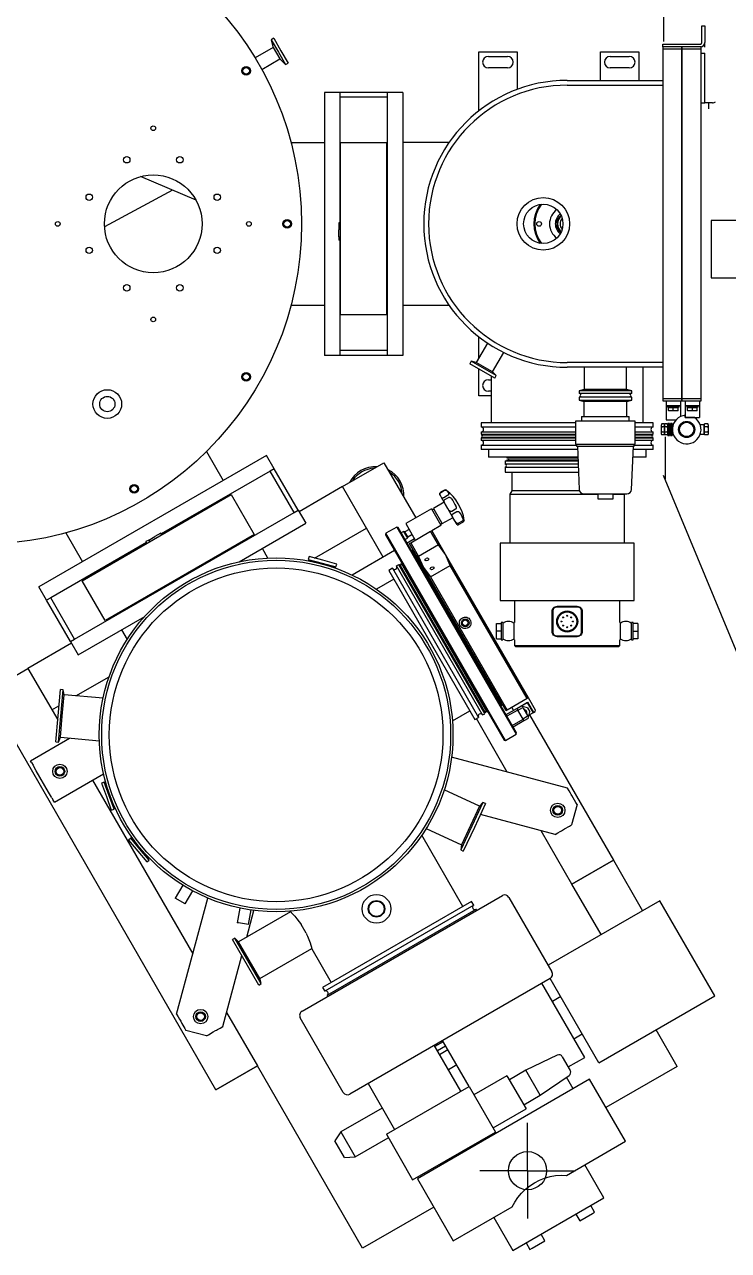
# Model space of a CAD drawing. Header units: millimetres. Extents: x -15291 to 293567, y -98510 to 49398.
# Drawn here: x 25960 to 26697, y 20053 to 21335 of the extents above; entities that cross this region are included whole.
import ezdxf

# ---------------------------------------------------------------- set-up
doc = ezdxf.new("R2010")
doc.units = ezdxf.units.MM
doc.header["$LTSCALE"] = 50
doc.header["$MEASUREMENT"] = 0
for name, pattern in [('AUSGEZOGEN', [0]), ('GEN7A', [6.875, 4.75, -0.875, 0.375, -0.875]), ('STRICHPUNKT', [25.4, 12.7, -6.35, 0, -6.35])]:
    doc.linetypes.add(name, pattern=pattern)
doc.layers.get('0').update_dxf_attribs({"linetype": 'AUSGEZOGEN'})
for name, color, linetype in [('7A', 4, 'GEN7A'), ('EL01', 7, 'AUSGEZOGEN'), ('RW01', 4, 'AUSGEZOGEN')]:
    doc.layers.add(name, color=color, linetype=linetype)
doc.layers.add('AM_VIS', color=7, linetype='CONTINUOUS', lineweight=30)

msp = doc.modelspace()

# ---------------------------------------------------------------- linework, layer by layer
msp.add_circle((26486.3, 20136.4), 20)
at = {"layer": '7A', "color": 0}
for q in [(26486.3, 20186.4), (26436.3, 20136.4), (26486.3, 20086.4), (26536.3, 20136.4)]:
    msp.add_line((26486.3, 20136.4), q, dxfattribs=at)
at = {"layer": 'AM_VIS'}
for p, q in [((26668.8, 21315.9), (26668.8, 21333.4)), ((26668.8, 21333.4), (26671.8, 21333.4)), ((26671.8, 21333.4), (26671.8, 21315.9)), ((26220.8, 21320.4), (26218.2, 21318.9)), ((26218.2, 21318.9), (26220.3, 21310.9)), ((26218.2, 21318.9), (26225.7, 21305.9)), ((26220.8, 21320.4), (26228.3, 21307.4)), ((26220.3, 21310.9), (26201.3, 21300)), ((26220.3, 21310.9), (26223.8, 21304.9)), ((26223.8, 21304.9), (26227.3, 21298.8)), ((26225.7, 21305.9), (26233.2, 21292.9)), ((26228.3, 21307.4), (26235.8, 21294.4)), ((26435.3, 21306.4), (26475.3, 21306.4)), ((26435.3, 21244.5), (26435.3, 21306.4)), ((26475.3, 21306.4), (26475.3, 21266.9)), ((26562.8, 21276.4), (26562.8, 21306.4)), ((26562.8, 21306.4), (26602.8, 21306.4)), ((26602.8, 21306.4), (26602.8, 21276.4)), ((26627.8, 21314.4), (26667.3, 21314.4)), ((26627.8, 21311.4), (26627.8, 21314.4)), ((26647.8, 21311.4), (26627.8, 21311.4)), ((26627.8, 21311.4), (26627.8, 21309.4)), ((26627.8, 21309.4), (26627.8, 20943.4)), ((26627.8, 21309.4), (26647.8, 21309.4)), ((26647.8, 21309.4), (26647.8, 21311.4)), ((26667.8, 21311.4), (26647.8, 21311.4)), ((26647.8, 21311.4), (26647.8, 21309.4)), ((26647.8, 20943.4), (26647.8, 21309.4)), ((26647.8, 21309.4), (26647.8, 20943.4)), ((26647.8, 21309.4), (26667.8, 21309.4)), ((26667.8, 21309.4), (26667.8, 21311.4)), ((26667.8, 20943.4), (26667.8, 21309.4)), ((26667.8, 21304.8), (26671.8, 21304.8)), ((26671.8, 21311.2), (26671.8, 21315.9)), ((26671.8, 21252.8), (26671.8, 21304.8)), ((26208.3, 21287.8), (26227.3, 21298.8)), ((26227.3, 21298.8), (26233.2, 21292.9)), ((26233.2, 21292.9), (26235.8, 21294.4)), ((26445.3, 21301.4), (26465.3, 21301.4)), ((26572.8, 21301.4), (26592.8, 21301.4)), ((26465.3, 21289.4), (26445.3, 21289.4)), ((26592.8, 21289.4), (26572.8, 21289.4)), ((26527.8, 21276.4), (26627.8, 21276.4)), ((26527.8, 21271.4), (26627.8, 21271.4)), ((26527.8, 21271.4), (26627.8, 21271.4)), ((26273.8, 21263.9), (26273.8, 20988.9)), ((26289.8, 21263.9), (26273.8, 21263.9)), ((26339.8, 21263.9), (26289.8, 21263.9)), ((26289.8, 21263.9), (26289.8, 21258.9)), ((26289.8, 21258.9), (26289.8, 21127.5)), ((26339.8, 21258.9), (26289.8, 21258.9)), ((26355.8, 21263.9), (26339.8, 21263.9)), ((26339.8, 21258.9), (26339.8, 21263.9)), ((26339.8, 20993.9), (26339.8, 21258.9)), ((26355.8, 21263.9), (26355.8, 20988.9)), ((26667.8, 21252.8), (26671.8, 21252.8)), ((26679.7, 21252.8), (26671.8, 21252.8)), ((26675.6, 21252.8), (26675.6, 21246.8)), ((26238.8, 21211.4), (26273.8, 21211.4)), ((26290.8, 21031.4), (26290.8, 21211.4)), ((26290.8, 21211.4), (26338.8, 21211.4)), ((26338.8, 21211.4), (26338.8, 21031.4)), ((26404.2, 21211.4), (26355.8, 21211.4)), ((26139.5, 21151.1), (26081.4, 21175.8)), ((26114.8, 21161.6), (26043.8, 21123.2)), ((26290.8, 21127.5), (26288.8, 21127.5)), ((26288.8, 21127.5), (26288.8, 21120.2)), ((26516.8, 21132.4), (26516.8, 21126.6)), ((26516.8, 21126.2), (26516.8, 21120.5)), ((26288.8, 21112.9), (26288.8, 21120.2)), ((26288.8, 21112.9), (26290.8, 21112.9)), ((26288.8, 21112.9), (26288.8, 21109.5)), ((26290.8, 21109.5), (26288.8, 21109.5)), ((26289.8, 21109.5), (26289.8, 20993.9)), ((26238.8, 21041.4), (26273.8, 21041.4)), ((26355.8, 21041.4), (26404.2, 21041.4)), ((26338.8, 21031.4), (26290.8, 21031.4)), ((26444.3, 21001.8), (26432.5, 20981.5)), ((26435.3, 20986.2), (26435.3, 21008.4)), ((26289.8, 20988.9), (26273.8, 20988.9)), ((26339.8, 20993.9), (26289.8, 20993.9)), ((26289.8, 20993.9), (26289.8, 20988.9)), ((26339.8, 20988.9), (26289.8, 20988.9)), ((26339.8, 20988.9), (26339.8, 20993.9)), ((26355.8, 20988.9), (26339.8, 20988.9)), ((26449.8, 20971.5), (26461.6, 20991.8)), ((26427.5, 20982.8), (26426, 20980.2)), ((26452, 20965.2), (26426, 20980.2)), ((26453.5, 20967.8), (26427.5, 20982.8)), ((26432.5, 20981.5), (26427.5, 20982.8)), ((26449.8, 20971.5), (26432.5, 20981.5)), ((26435.3, 20946.4), (26435.3, 20974.9)), ((26453.5, 20967.8), (26449.8, 20971.5)), ((26627.8, 20981.4), (26527.8, 20981.4)), ((26627.8, 20981.4), (26527.8, 20981.4)), ((26627.8, 20976.4), (26527.8, 20976.4)), ((26545.5, 20976.4), (26545.5, 20953.3)), ((26590, 20953.3), (26590, 20976.4)), ((26607.3, 20918.4), (26607.3, 20976.4)), ((26445.3, 20963.4), (26448.3, 20963.4)), ((26448.3, 20967.4), (26448.3, 20918.4)), ((26452, 20965.2), (26453.5, 20967.8)), ((26448.3, 20946.4), (26435.3, 20946.4)), ((26448.3, 20951.4), (26445.3, 20951.4)), ((26545.5, 20953.3), (26540.3, 20951.9)), ((26540.3, 20951.9), (26540.3, 20948.9)), ((26595.3, 20951.9), (26540.3, 20951.9)), ((26595.3, 20948.9), (26540.3, 20948.9)), ((26590, 20953.3), (26545.5, 20953.3)), ((26595.3, 20951.9), (26590, 20953.3)), ((26595.3, 20948.9), (26595.3, 20951.9)), ((26540.3, 20945), (26540.3, 20942)), ((26595.3, 20945), (26540.3, 20945)), ((26540.3, 20942), (26545.3, 20940.7)), ((26540.3, 20942), (26595.3, 20942)), ((26545.3, 20940.7), (26545.3, 20925)), ((26590.3, 20940.7), (26545.3, 20940.7)), ((26590.3, 20940.7), (26595.3, 20942)), ((26590.3, 20925), (26590.3, 20940.7)), ((26595.3, 20942), (26595.3, 20945)), ((26647.8, 20943.4), (26627.8, 20943.4)), ((26627.8, 20943.4), (26627.8, 20941.4)), ((26627.8, 20941.4), (26647.8, 20941.4)), ((26631.3, 20941.4), (26631.3, 20936.4)), ((26631.3, 20936.4), (26646.3, 20936.4)), ((26631.3, 20936.4), (26631.3, 20921.4)), ((26632.8, 20936.4), (26632.8, 20934.8)), ((26638.8, 20934.8), (26632.8, 20934.8)), ((26633.8, 20934.8), (26633.8, 20934.4)), ((26633.8, 20934.4), (26636.3, 20934.4)), ((26633.8, 20931.3), (26633.8, 20934.4)), ((26636.3, 20934.4), (26638.8, 20934.4)), ((26644.8, 20934.8), (26638.8, 20934.8)), ((26638.8, 20934.4), (26641.3, 20934.4)), ((26638.8, 20931.3), (26638.8, 20934.4)), ((26641.3, 20934.4), (26643.8, 20934.4)), ((26643.8, 20934.4), (26643.8, 20934.8)), ((26643.8, 20931.3), (26643.8, 20934.4)), ((26644.8, 20934.8), (26644.8, 20936.4)), ((26646.3, 20941.4), (26646.3, 20936.4)), ((26646.3, 20936.4), (26646.3, 20925)), ((26647.8, 20941.4), (26647.8, 20943.4)), ((26647.8, 20943.4), (26647.8, 20941.4)), ((26667.8, 20943.4), (26647.8, 20943.4)), ((26647.8, 20941.4), (26667.8, 20941.4)), ((26651.3, 20941.4), (26651.3, 20936.4)), ((26651.3, 20936.4), (26651.3, 20923.9)), ((26651.3, 20936.4), (26666.3, 20936.4)), ((26652.8, 20936.4), (26652.8, 20934.8)), ((26664.8, 20934.8), (26652.8, 20934.8)), ((26653.8, 20934.8), (26653.8, 20934.4)), ((26653.8, 20934.4), (26656.3, 20934.4)), ((26653.8, 20931.3), (26653.8, 20934.4)), ((26656.3, 20934.4), (26658.8, 20934.4)), ((26658.8, 20934.4), (26661.3, 20934.4)), ((26658.8, 20931.3), (26658.8, 20934.4)), ((26661.3, 20934.4), (26663.8, 20934.4)), ((26663.8, 20934.4), (26663.8, 20934.8)), ((26663.8, 20931.3), (26663.8, 20934.4)), ((26664.8, 20934.8), (26664.8, 20936.4)), ((26666.3, 20941.4), (26666.3, 20936.4)), ((26666.3, 20936.4), (26666.3, 20923.9)), ((26667.8, 20941.4), (26667.8, 20943.4)), ((26536.5, 20920), (26536.5, 20896)), ((26599, 20920), (26536.5, 20920)), ((26542.8, 20925), (26542.8, 20920)), ((26542.8, 20925), (26592.8, 20925)), ((26592.8, 20920), (26592.8, 20925)), ((26599, 20896), (26599, 20920)), ((26631.3, 20921.4), (26641.6, 20921.4)), ((26636.3, 20930.8), (26633.8, 20930.8)), ((26641.3, 20930.8), (26636.3, 20930.8)), ((26643.8, 20930.8), (26641.3, 20930.8)), ((26651.3, 20923.9), (26651.3, 20926.4)), ((26651.3, 20923.9), (26666.3, 20923.9)), ((26661.1, 20923.9), (26651.3, 20923.9)), ((26656.3, 20930.8), (26653.8, 20930.8)), ((26661.3, 20930.8), (26656.3, 20930.8)), ((26663.8, 20930.8), (26661.3, 20930.8)), ((26536.5, 20918.4), (26437.8, 20918.4)), ((26437.8, 20918.4), (26437.8, 20913.9)), ((26536.5, 20913.9), (26437.8, 20913.9)), ((26437.8, 20908.9), (26536.5, 20908.9)), ((26437.8, 20908.9), (26437.8, 20906.4)), ((26617.8, 20918.4), (26599, 20918.4)), ((26617.8, 20913.9), (26599, 20913.9)), ((26599, 20908.9), (26617.8, 20908.9)), ((26617.8, 20913.9), (26617.8, 20918.4)), ((26617.8, 20906.4), (26617.8, 20908.9)), ((26626.3, 20913.9), (26626.2, 20913.8)), ((26626.2, 20913.8), (26626.2, 20909.1)), ((26626.2, 20909.1), (26626.3, 20909)), ((26626.7, 20917.2), (26626.3, 20916.4)), ((26626.3, 20915.8), (26626.3, 20916.4)), ((26626.3, 20911.4), (26626.3, 20915.8)), ((26626.3, 20907.1), (26626.3, 20911.4)), ((26629.1, 20917.2), (26626.7, 20917.2)), ((26629.1, 20914.3), (26626.7, 20914.3)), ((26629.1, 20908.6), (26626.7, 20908.6)), ((26629.5, 20916.4), (26629.1, 20917.2)), ((26629.9, 20917.2), (26629.5, 20916.4)), ((26629.5, 20915.8), (26629.5, 20916.4)), ((26629.5, 20916.4), (26629.5, 20915.8)), ((26629.5, 20911.4), (26629.5, 20915.8)), ((26629.5, 20915.8), (26629.5, 20911.4)), ((26629.5, 20907.1), (26629.5, 20911.4)), ((26629.5, 20911.4), (26629.5, 20907.1)), ((26632.3, 20917.2), (26629.9, 20917.2)), ((26632.3, 20914.3), (26629.9, 20914.3)), ((26632.3, 20908.6), (26629.9, 20908.6)), ((26632.7, 20916.4), (26632.3, 20917.2)), ((26633, 20917.7), (26632.7, 20914.5)), ((26632.7, 20916.4), (26632.7, 20915.8)), ((26632.7, 20915.8), (26632.7, 20911.4)), ((26632.7, 20911.4), (26632.7, 20907.1)), ((26632.7, 20908.3), (26633, 20905.2)), ((26633.6, 20917.7), (26633, 20917.7)), ((26633, 20905.2), (26633, 20917.7)), ((26634.1, 20917.7), (26633.6, 20917.7)), ((26633.6, 20917.7), (26633.6, 20905.2)), ((26633.6, 20905.2), (26633.6, 20917.7)), ((26634.4, 20914.5), (26634.1, 20917.7)), ((26634.1, 20917.7), (26634.1, 20905.2)), ((26634.1, 20905.2), (26634.4, 20908.3)), ((26634.7, 20917.7), (26634.4, 20914.5)), ((26634.4, 20914.5), (26634.4, 20908.3)), ((26634.4, 20908.3), (26634.4, 20914.5)), ((26634.4, 20908.3), (26634.7, 20905.2)), ((26635.3, 20917.7), (26634.7, 20917.7)), ((26634.7, 20905.2), (26634.7, 20917.7)), ((26635.8, 20917.7), (26635.3, 20917.7)), ((26635.3, 20905.2), (26635.3, 20917.7)), ((26635.3, 20917.7), (26635.3, 20905.2)), ((26636.1, 20914.5), (26635.8, 20917.7)), ((26635.8, 20917.7), (26635.8, 20905.2)), ((26635.8, 20905.2), (26636.1, 20908.3)), ((26636.4, 20917.7), (26636.1, 20914.5)), ((26636.1, 20908.3), (26636.1, 20914.5)), ((26636.1, 20914.5), (26636.1, 20908.3)), ((26636.1, 20908.3), (26636.4, 20905.2)), ((26637, 20917.7), (26636.4, 20917.7)), ((26636.4, 20905.2), (26636.4, 20917.7)), ((26637.5, 20917.7), (26637, 20917.7)), ((26637, 20917.7), (26637, 20905.2)), ((26637, 20905.2), (26637, 20917.7)), ((26637.8, 20914.5), (26637.5, 20917.7)), ((26637.5, 20917.7), (26637.5, 20905.2)), ((26637.5, 20905.2), (26637.8, 20908.3)), ((26637.8, 20914.5), (26637.8, 20912.5)), ((26638.1, 20914.4), (26637.8, 20914.4)), ((26637.8, 20910.3), (26637.8, 20908.3)), ((26637.8, 20908.4), (26638.1, 20908.4)), ((26671.2, 20916.4), (26666.9, 20916.4)), ((26671.6, 20916.4), (26671.2, 20916.4)), ((26671.2, 20911.4), (26671.2, 20916.4)), ((26671.2, 20906.4), (26671.2, 20911.4)), ((26671.6, 20915.8), (26671.6, 20917.2)), ((26674.8, 20917.2), (26671.6, 20917.2)), ((26671.6, 20914.3), (26671.6, 20915.8)), ((26671.6, 20911.4), (26671.6, 20914.3)), ((26674.8, 20914.3), (26671.6, 20914.3)), ((26671.6, 20908.6), (26671.6, 20911.4)), ((26671.6, 20907.1), (26671.6, 20908.6)), ((26674.8, 20908.6), (26671.6, 20908.6)), ((26675.2, 20916.4), (26674.8, 20917.2)), ((26675.2, 20916.4), (26675.2, 20915.8)), ((26675.2, 20915.8), (26675.2, 20911.4)), ((26675.2, 20911.4), (26675.2, 20907.1)), ((26437.8, 20906.4), (26536.5, 20906.4)), ((26437.8, 20902.5), (26536.5, 20902.5)), ((26437.8, 20902.5), (26437.8, 20900)), ((26527.8, 20900), (26437.8, 20900)), ((26437.8, 20895), (26527.8, 20895)), ((26437.8, 20895), (26437.8, 20890.5)), ((26438.3, 20906.4), (26438.3, 20905.5)), ((26536.5, 20905.5), (26438.3, 20905.5)), ((26438.3, 20903.5), (26536.5, 20903.5)), ((26438.3, 20903.5), (26438.3, 20902.5)), ((26536.5, 20900), (26527.8, 20900)), ((26527.8, 20895), (26537.5, 20895)), ((26536.5, 20896), (26567.8, 20896)), ((26537.5, 20896), (26537.5, 20894)), ((26567.8, 20896), (26599, 20896)), ((26598, 20894), (26598, 20896)), ((26598, 20895), (26617.8, 20895)), ((26599, 20906.4), (26617.8, 20906.4)), ((26617.3, 20905.5), (26599, 20905.5)), ((26599, 20903.5), (26617.3, 20903.5)), ((26599, 20902.5), (26617.8, 20902.5)), ((26617.8, 20900), (26599, 20900)), ((26617.3, 20905.5), (26617.3, 20906.4)), ((26617.3, 20902.5), (26617.3, 20903.5)), ((26617.8, 20900), (26617.8, 20902.5)), ((26617.8, 20890.5), (26617.8, 20895)), ((26626.3, 20906.4), (26626.3, 20907.1)), ((26626.3, 20906.4), (26626.7, 20905.7)), ((26629.1, 20905.7), (26626.7, 20905.7)), ((26629.1, 20905.7), (26629.5, 20906.4)), ((26629.5, 20906.4), (26629.5, 20907.1)), ((26629.5, 20907.1), (26629.5, 20906.4)), ((26629.5, 20906.4), (26629.9, 20905.7)), ((26632.3, 20905.7), (26629.9, 20905.7)), ((26632.3, 20905.7), (26632.7, 20906.4)), ((26632.7, 20907.1), (26632.7, 20906.4)), ((26633, 20905.2), (26633.6, 20905.2)), ((26633.6, 20905.2), (26634.1, 20905.2)), ((26634.7, 20905.2), (26635.3, 20905.2)), ((26635.3, 20905.2), (26635.8, 20905.2)), ((26636.4, 20905.2), (26637, 20905.2)), ((26637, 20905.2), (26637.5, 20905.2)), ((26666.9, 20906.4), (26671.2, 20906.4)), ((26671.2, 20906.4), (26671.6, 20906.4)), ((26671.6, 20905.7), (26671.6, 20907.1)), ((26674.8, 20905.7), (26671.6, 20905.7)), ((26674.8, 20905.7), (26675.2, 20906.4)), ((26675.2, 20907.1), (26675.2, 20906.4)), ((26213.3, 20884.3), (25975.2, 20746.8)), ((26150.4, 20888.3), (26153.8, 20891.7)), ((26150.4, 20888.3), (26167.9, 20858)), ((26153.8, 20891.7), (26153.8, 20891.7)), ((26221.3, 20870.4), (26213.3, 20884.3)), ((26538.7, 20890.5), (26437.8, 20890.5)), ((26445.3, 20890.5), (26445.3, 20882.5)), ((26539, 20882.5), (26445.3, 20882.5)), ((26464.5, 20882.5), (26464.5, 20881.6)), ((26464.5, 20881.6), (26539, 20881.6)), ((26537.5, 20894), (26567.8, 20894)), ((26538.5, 20894), (26540.3, 20848.8)), ((26567.8, 20894), (26598, 20894)), ((26595.2, 20848.8), (26597, 20894)), ((26610.3, 20882.5), (26596.6, 20882.5)), ((26617.8, 20890.5), (26596.9, 20890.5)), ((26610.3, 20882.5), (26610.3, 20890.5)), ((26221.3, 20870.4), (26217, 20867.9)), ((26246.3, 20827.1), (26221.3, 20870.4)), ((26292.8, 20851.6), (26336.1, 20876.6)), ((26292.8, 20851.6), (26336.1, 20876.6)), ((26336.1, 20876.6), (26369.4, 20819.1)), ((26462.8, 20878.6), (26539.1, 20878.6)), ((26462.8, 20878.6), (26462.8, 20875.1)), ((26539.3, 20875.1), (26462.8, 20875.1)), ((26462.8, 20872.1), (26539.4, 20872.1)), ((26462.8, 20872.1), (26462.8, 20866.6)), ((26464.5, 20879.6), (26539.1, 20879.6)), ((26464.5, 20879.6), (26464.5, 20878.6)), ((26217, 20867.9), (26103.2, 20802.2)), ((26242, 20824.6), (26217, 20867.9)), ((26462.8, 20866.6), (26539.6, 20866.6)), ((26469.8, 20866.6), (26469.8, 20847.1)), ((26020.5, 20753.3), (26176.4, 20843.3)), ((26176.4, 20843.3), (26200.4, 20801.7)), ((26292.8, 20851.6), (26247.3, 20825.4)), ((26335.3, 20778), (26292.8, 20851.6)), ((26399.3, 20847.9), (26395.4, 20845.7)), ((26395.5, 20845.6), (26399.4, 20847.9)), ((26469.8, 20847.1), (26467.8, 20843.6)), ((26467.8, 20843.6), (26559.8, 20843.6)), ((26467.8, 20843.6), (26467.8, 20792.6)), ((26540.7, 20847.1), (26469.8, 20847.1)), ((26545.3, 20844), (26567.8, 20844)), ((26559.8, 20844), (26559.8, 20839)), ((26567.8, 20844), (26590.2, 20844)), ((26575.8, 20839), (26575.8, 20844)), ((26575.8, 20843.6), (26587.8, 20843.6)), ((26587.8, 20843.6), (26587.5, 20844)), ((26587.8, 20792.6), (26587.8, 20843.6)), ((26399, 20835.5), (26388, 20828.6)), ((26395.1, 20842.2), (26394.7, 20842.9)), ((26396.3, 20840.3), (26395.1, 20842.2)), ((26400.5, 20833), (26396.3, 20840.3)), ((26402.6, 20842.3), (26398.7, 20840)), ((26399.8, 20838.2), (26403.7, 20840.4)), ((26403, 20828.6), (26400.5, 20833)), ((26559.8, 20839), (26567.8, 20839)), ((26567.8, 20839), (26575.8, 20839)), ((26012.5, 20692.1), (26242, 20824.6)), ((26242, 20824.6), (26246.3, 20827.1)), ((26246.3, 20827.1), (26254.3, 20813.3)), ((26385.7, 20828.5), (26358.9, 20813)), ((26385.7, 20828.5), (26395.7, 20811.2)), ((26385.7, 20828.5), (26388.5, 20827.8)), ((26388.5, 20827.8), (26388, 20828.6)), ((26396.5, 20813.9), (26388.5, 20827.8)), ((26397, 20813), (26408.4, 20819.2)), ((26408.3, 20819.5), (26403, 20828.6)), ((26410.9, 20827.9), (26407, 20825.7)), ((26408.3, 20823.3), (26412.2, 20825.6)), ((26410.3, 20816), (26408.3, 20819.5)), ((26184.6, 20773), (26254.3, 20813.3)), ((26263.4, 20777), (26317.8, 20808.3)), ((26349.5, 20809.3), (26338.2, 20802.8)), ((26349.5, 20809.3), (26474.5, 20592.8)), ((26350.8, 20808.9), (26349.5, 20809.3)), ((26474.8, 20594.2), (26350.8, 20808.9)), ((26356.7, 20804.8), (26354.1, 20803.3)), ((26356.7, 20804.8), (26360.7, 20797.9)), ((26358, 20804.4), (26356.7, 20804.8)), ((26362.4, 20806.9), (26358, 20804.4)), ((26358.9, 20813), (26368.9, 20795.7)), ((26364.1, 20792.9), (26384.9, 20804.9)), ((26393.1, 20790.7), (26384.9, 20804.9)), ((26386.2, 20805.7), (26395.7, 20811.2)), ((26400.6, 20780.7), (26386.2, 20805.7)), ((26395.7, 20811.2), (26396.5, 20813.9)), ((26397, 20813), (26396.5, 20813.9)), ((26412.6, 20811.9), (26410.3, 20816)), ((26418, 20815.5), (26414.1, 20813.3)), ((26414.7, 20812.3), (26418.6, 20814.5)), ((26087.6, 20793.2), (25987.5, 20735.4)), ((26003.2, 20803.3), (26020.6, 20773)), ((26200.4, 20801.7), (26044.5, 20711.7)), ((26090, 20795.8), (26087.1, 20794.1)), ((26088.1, 20792.4), (26087.1, 20794.1)), ((26090, 20795.8), (26096.4, 20799.4)), ((26090, 20795.8), (26091, 20794)), ((26102.7, 20803.1), (26096.4, 20799.4)), ((26103.7, 20801.4), (26102.7, 20803.1)), ((26338.2, 20802.8), (26337.8, 20801.4)), ((26337.8, 20801.4), (26461.8, 20586.7)), ((26463.2, 20586.3), (26338.2, 20802.8)), ((26361, 20799.2), (26358, 20804.4)), ((26358.1, 20796.4), (26360.7, 20797.9)), ((26368.1, 20797), (26360.3, 20792.5)), ((26360.7, 20797.9), (26361, 20799.2)), ((26361, 20799.2), (26365.4, 20801.7)), ((26377.3, 20767.2), (26362.8, 20792.2)), ((26364.1, 20792.9), (26372.3, 20778.7)), ((26597.8, 20792.6), (26457.8, 20792.6)), ((26457.8, 20792.6), (26457.8, 20732.6)), ((26597.8, 20732.6), (26597.8, 20792.6)), ((26214.7, 20776.9), (26208.9, 20787)), ((26347.3, 20785), (26302.7, 20759.2)), ((26365.7, 20785.2), (26365.5, 20784.5)), ((26365.5, 20784.5), (26458.5, 20623.4)), ((26366.6, 20785.7), (26365.7, 20785.2)), ((26459.2, 20623.2), (26365.7, 20785.2)), ((26393.1, 20790.7), (26372.3, 20778.7)), ((26487.2, 20630.7), (26400.6, 20780.7)), ((26257.7, 20778.5), (26256.9, 20775.6)), ((26256.9, 20775.6), (26261.1, 20773.2)), ((26256.9, 20775.6), (26271.4, 20771.7)), ((26272.2, 20774.6), (26257.7, 20778.5)), ((26258, 20773.8), (26259, 20774.4)), ((26271.4, 20771.7), (26285.9, 20767.8)), ((26286.7, 20770.7), (26272.2, 20774.6)), ((26281.1, 20767.8), (26285.9, 20767.8)), ((26285.9, 20767.8), (26286.7, 20770.7)), ((26345, 20766.3), (26341.1, 20764)), ((26345, 20766.3), (26435, 20610.4)), ((26351.5, 20770), (26349.3, 20768.8)), ((26439.3, 20612.9), (26349.3, 20768.8)), ((26441.5, 20614.2), (26351.5, 20770)), ((26352.5, 20770.1), (26351.7, 20769.6)), ((26352.5, 20770.1), (26442, 20615.1)), ((26355.1, 20771.6), (26354.3, 20771.1)), ((26443.8, 20616.1), (26354.3, 20771.1)), ((26369.4, 20777.8), (26369, 20777.5)), ((26463.8, 20617.2), (26377.3, 20767.2)), ((26384.8, 20757.2), (26405.5, 20769.2)), ((26485.9, 20630), (26405.5, 20769.2)), ((26346.3, 20754.9), (26328.2, 20744.5)), ((26341.1, 20764), (26431.1, 20608.2)), ((26384.8, 20757.2), (26465.1, 20618)), ((25983.2, 20732.9), (25975.2, 20746.8)), ((26044.5, 20711.7), (26020.5, 20753.3)), ((25987.5, 20735.4), (25983.2, 20732.9)), ((26008.2, 20689.6), (25983.2, 20732.9)), ((26012.5, 20692.1), (25987.5, 20735.4)), ((26457.8, 20732.6), (26597.8, 20732.6)), ((26472.8, 20732.6), (26472.8, 20709.6)), ((26582.8, 20709.6), (26582.8, 20732.6)), ((26016.2, 20675.8), (26085.9, 20716)), ((26512, 20700.1), (26512, 20721.1)), ((26512.8, 20721.6), (26512.8, 20699.6)), ((26538.8, 20725.6), (26516.8, 20725.6)), ((26538.3, 20726.4), (26517.3, 20726.4)), ((26542.8, 20699.6), (26542.8, 20721.6)), ((26543.5, 20721.1), (26543.5, 20700.1)), ((26453.8, 20700.6), (26453.8, 20708.6)), ((26453.8, 20708.6), (26458.8, 20708.6)), ((26460.3, 20709.6), (26458.8, 20709.6)), ((26458.8, 20709.6), (26458.8, 20708.6)), ((26458.8, 20708.6), (26458.8, 20708.2)), ((26458.8, 20708.2), (26458.8, 20701.1)), ((26460.3, 20709.6), (26460.3, 20691.6)), ((26472.8, 20709.6), (26472.3, 20709.6)), ((26472.3, 20691.6), (26472.3, 20709.6)), ((26583.2, 20709.6), (26582.8, 20709.6)), ((26583.2, 20709.6), (26583.2, 20691.6)), ((26596.7, 20709.6), (26595.2, 20709.6)), ((26595.2, 20691.6), (26595.2, 20709.6)), ((26596.7, 20708.6), (26596.7, 20709.6)), ((26596.7, 20708.2), (26596.7, 20708.6)), ((26601.7, 20708.6), (26596.7, 20708.6)), ((26596.7, 20701.1), (26596.7, 20708.2)), ((26601.7, 20708.6), (26601.7, 20700.6)), ((26008.2, 20689.6), (26012.5, 20692.1)), ((26008.2, 20689.6), (26016.2, 20675.8)), ((26061.6, 20702), (26067.5, 20691.9)), ((26453.8, 20692.6), (26453.8, 20700.6)), ((26458.8, 20700.6), (26453.8, 20700.6)), ((26453.8, 20692.6), (26458.8, 20692.6)), ((26458.8, 20701.1), (26458.8, 20700.6)), ((26458.8, 20700.6), (26458.8, 20700.2)), ((26458.8, 20700.2), (26458.8, 20693.1)), ((26458.8, 20693.1), (26458.8, 20692.6)), ((26458.8, 20692.6), (26458.8, 20691.6)), ((26458.8, 20691.6), (26460.3, 20691.6)), ((26472.3, 20691.6), (26472.8, 20691.6)), ((26472.8, 20691.6), (26472.8, 20685.6)), ((26516.8, 20695.6), (26538.8, 20695.6)), ((26517.3, 20694.9), (26538.3, 20694.9)), ((26582.8, 20685.6), (26582.8, 20691.6)), ((26582.8, 20691.6), (26583.2, 20691.6)), ((26595.2, 20691.6), (26596.7, 20691.6)), ((26596.7, 20700.6), (26596.7, 20701.1)), ((26596.7, 20700.2), (26596.7, 20700.6)), ((26596.7, 20700.6), (26601.7, 20700.6)), ((26596.7, 20693.1), (26596.7, 20700.2)), ((26596.7, 20692.6), (26596.7, 20693.1)), ((26601.7, 20692.6), (26596.7, 20692.6)), ((26596.7, 20691.6), (26596.7, 20692.6)), ((26601.7, 20700.6), (26601.7, 20692.6)), ((26009.2, 20687.9), (25963.7, 20661.6)), ((26472.8, 20685.6), (26473.8, 20684.6)), ((26472.8, 20685.6), (26582.8, 20685.6)), ((26473.8, 20684.6), (26581.8, 20684.6)), ((26581.8, 20684.6), (26582.8, 20685.6)), ((25920.4, 20636.6), (25963.7, 20661.6)), ((25920.4, 20636.6), (25963.7, 20661.6)), ((25963.7, 20661.6), (25994.8, 20607.8)), ((26013.7, 20632.8), (26048.5, 20652.9)), ((25995.2, 20612.1), (25997.6, 20639.4)), ((26000.6, 20639.2), (25997.6, 20639.4)), ((25998.2, 20611.8), (26000.6, 20639.2)), ((26001.5, 20633.8), (26000.6, 20639.2)), ((26160.4, 20221), (25920.4, 20636.6)), ((25999.6, 20611.7), (26001.5, 20633.8)), ((26042.2, 20630.3), (26001.5, 20633.8)), ((26454.2, 20629.9), (26454.6, 20630.1)), ((26485.9, 20630), (26465.1, 20618)), ((26479.4, 20622.2), (26486.4, 20626.2)), ((26479.4, 20622.2), (26485.9, 20626)), ((26485.9, 20626), (26492.2, 20615.1)), ((26486.4, 20626.2), (26492.6, 20615.4)), ((26494.7, 20617.8), (26487.2, 20630.7)), ((25988.7, 20618.3), (25996.1, 20622.6)), ((26407.7, 20606.8), (26425.8, 20617.3)), ((26439.3, 20612.9), (26441.5, 20614.2)), ((26441.2, 20614.6), (26442, 20615.1)), ((26443.8, 20616.1), (26444.6, 20616.5)), ((26458.5, 20623.4), (26459.2, 20623.2)), ((26459.2, 20623.2), (26460.1, 20623.7)), ((26463.8, 20613.2), (26475.1, 20619.7)), ((26476.1, 20618), (26464.8, 20611.5)), ((26469.9, 20620.7), (26471.6, 20617.7)), ((26475.1, 20619.7), (26479.4, 20622.2)), ((26475.1, 20619.7), (26476.1, 20618)), ((26481.6, 20608.5), (26476.1, 20618)), ((26481, 20620.2), (26476.3, 20617.5)), ((26486.3, 20620.4), (26479.4, 20622.2)), ((26481.8, 20620), (26486.2, 20612.4)), ((26486.3, 20620.4), (26488.8, 20616.1)), ((26486.9, 20609.2), (26488.8, 20616.1)), ((26492.2, 20615.1), (26487.8, 20612.6)), ((26488.4, 20612.9), (26576.1, 20461)), ((26492.6, 20615.4), (26494.3, 20616.4)), ((26494.3, 20616.4), (26494.7, 20617.8)), ((25992.8, 20584.7), (25995.2, 20612.1)), ((25995.8, 20584.4), (25998.2, 20611.8)), ((25997.6, 20589.5), (25999.6, 20611.7)), ((26431.1, 20608.2), (26435, 20610.4)), ((26465.1, 20553.2), (26432.8, 20609.2)), ((26470.3, 20602), (26481.6, 20608.5)), ((26482.6, 20606.7), (26471.3, 20600.2)), ((26481.3, 20608.9), (26486, 20611.6)), ((26481.6, 20608.5), (26482.6, 20606.7)), ((26486.9, 20609.2), (26482.6, 20606.7)), ((25966.4, 20565), (26007.3, 20588.7)), ((25995.8, 20584.4), (25997.6, 20589.5)), ((25997.6, 20589.5), (26038.4, 20585.9)), ((26005.8, 20588.8), (26006.2, 20588)), ((26463.2, 20586.3), (26474.5, 20592.8)), ((26474.5, 20592.8), (26474.8, 20594.2)), ((25992.8, 20584.7), (25995.8, 20584.4)), ((26461.8, 20586.7), (26463.2, 20586.3)), ((25967.5, 20563.1), (25966.4, 20565)), ((25967.5, 20563.1), (25969, 20560.5)), ((26528.2, 20536.3), (26406.8, 20568.8)), ((25969.5, 20559.7), (25969, 20560.5)), ((25972.4, 20554.5), (25969.5, 20559.7)), ((25985.3, 20532.2), (25972.4, 20554.5)), ((25991.4, 20521.7), (26042.8, 20551.4)), ((26031.2, 20544.7), (26136, 20363.2)), ((26043.4, 20542.6), (26040.6, 20541.6)), ((26040.6, 20541.6), (26045.7, 20527.5)), ((26046.1, 20538.7), (26043.4, 20542.6)), ((26048.5, 20528.5), (26043.4, 20542.6)), ((26529.8, 20533.5), (26528.2, 20536.3)), ((25988.3, 20527.1), (25985.3, 20532.2)), ((25988.7, 20526.3), (25988.3, 20527.1)), ((25988.7, 20526.3), (25990.2, 20523.7)), ((25991.4, 20521.7), (25990.2, 20523.7)), ((26045.7, 20527.5), (26050.8, 20513.4)), ((26053.7, 20514.4), (26048.5, 20528.5)), ((26436.2, 20517.4), (26399.1, 20534.6)), ((26532.5, 20528.7), (26531.9, 20529.8)), ((26050.8, 20513.4), (26053.7, 20514.4)), ((26053.7, 20514.4), (26053.2, 20519.2)), ((26436.2, 20517.4), (26426.8, 20497.2)), ((26439.7, 20521.5), (26428, 20496.6)), ((26442.4, 20520.3), (26430.8, 20495.3)), ((26439.7, 20521.5), (26436.2, 20517.4)), ((26442.4, 20520.3), (26439.7, 20521.5)), ((26538.1, 20519.1), (26532.4, 20497.9)), ((26538.1, 20519.1), (26536.8, 20521.4)), ((26426.8, 20497.2), (26417.4, 20477)), ((26515.3, 20488), (26437.1, 20508.9)), ((26530.1, 20496.6), (26532.4, 20497.9)), ((26418.6, 20412.7), (26375.6, 20487.2)), ((26380.3, 20494.3), (26417.4, 20477)), ((26428, 20496.6), (26416.4, 20471.7)), ((26430.8, 20495.3), (26419.1, 20470.4)), ((26532.8, 20436), (26500.5, 20491.9)), ((26515.3, 20488), (26518, 20489.6)), ((26521.7, 20491.7), (26522.8, 20492.3)), ((26071.2, 20484.1), (26068.9, 20482.1)), ((26068.9, 20482.1), (26078.5, 20470.6)), ((26075.1, 20481.3), (26071.2, 20484.1)), ((26080.8, 20472.6), (26071.2, 20484.1)), ((26090.5, 20461.1), (26080.8, 20472.6)), ((26417.4, 20477), (26416.4, 20471.7)), ((26416.4, 20471.7), (26419.1, 20470.4)), ((26078.5, 20470.6), (26088.2, 20459.2)), ((26088.2, 20459.2), (26090.5, 20461.1)), ((26090.5, 20461.1), (26088.4, 20465.4)), ((26576.1, 20461), (26532.8, 20436)), ((26532.8, 20436), (26576.1, 20461)), ((26576.1, 20461), (26606.6, 20408.2)), ((26125.6, 20435), (26117.8, 20421.5)), ((26563.3, 20383.2), (26532.8, 20436)), ((26128.2, 20415.5), (26117.8, 20421.5)), ((26119.1, 20300.1), (26151.7, 20421.5)), ((26128.2, 20415.5), (26136, 20429)), ((26250.4, 20303.1), (26460, 20424.1)), ((26466.8, 20422.2), (26511.8, 20344.3)), ((26185.2, 20411), (26182.5, 20395.7)), ((26192.5, 20380.6), (26200, 20408.6)), ((26194.4, 20393.7), (26197.1, 20409)), ((26237.9, 20407.7), (26238.2, 20407.3)), ((26427.7, 20418), (26271.8, 20328)), ((26430, 20414.1), (26274.1, 20324.1)), ((26276.6, 20319.8), (26432.5, 20409.8)), ((26430, 20414.1), (26427.7, 20418)), ((26433.2, 20408.6), (26432.5, 20409.8)), ((26624.7, 20418.7), (26507.8, 20351.2)), ((26682.2, 20319.1), (26624.7, 20418.7)), ((26183.9, 20395.5), (26182.5, 20395.7)), ((26194.4, 20393.7), (26183.9, 20395.5)), ((26238.3, 20407.1), (26184.1, 20375.8)), ((26248.9, 20394.7), (26249.4, 20393.8)), ((26254.6, 20384.8), (26249.4, 20393.8)), ((26254.6, 20384.8), (26255.1, 20383.9)), ((26180.2, 20379.6), (26177.6, 20378.1)), ((26205.1, 20330.5), (26177.6, 20378.1)), ((26184.1, 20375.8), (26180.2, 20379.6)), ((26207.7, 20332), (26180.2, 20379.6)), ((26206.3, 20337.2), (26184.1, 20375.8)), ((26167.4, 20287.2), (26187.3, 20361.4)), ((26206.3, 20337.2), (26260.6, 20368.6)), ((26260.7, 20368.3), (26280.9, 20333.2)), ((26205.1, 20330.5), (26207.7, 20332)), ((26207.7, 20332), (26206.3, 20337.2)), ((26510, 20337.5), (26300.4, 20216.5)), ((26546.1, 20254.9), (26501.3, 20332.5)), ((26561, 20249.1), (26510, 20337.5)), ((26271.8, 20328), (26274.1, 20324.1)), ((26276.6, 20319.8), (26277.3, 20318.6)), ((26521, 20318.4), (26512.3, 20313.4)), ((26561, 20249.1), (26682.2, 20319.1)), ((26119.1, 20300.1), (26120.7, 20297.3)), ((26122.9, 20293.7), (26123.5, 20292.6)), ((26171.4, 20301.9), (26203.7, 20246)), ((26293.6, 20218.3), (26248.6, 20296.2)), ((26127.7, 20285.2), (26129, 20283)), ((26150.3, 20277.3), (26129, 20283)), ((26159.9, 20282.8), (26161, 20283.4)), ((26164.6, 20285.5), (26167.4, 20287.2)), ((26534.8, 20274.4), (26543.5, 20279.4)), ((26642.8, 20245.4), (26620.8, 20283.6)), ((26150.3, 20277.3), (26152.6, 20278.6)), ((26416.5, 20219.4), (26388.8, 20267.5)), ((26398.1, 20271.2), (26389.5, 20266.2)), ((26392, 20261.9), (26400.6, 20266.9)), ((26425.2, 20224.4), (26397.4, 20272.5)), ((26394.2, 20258), (26402.9, 20263)), ((26517.4, 20257.2), (26484.6, 20241.4)), ((26522.6, 20255.6), (26530.9, 20241.2)), ((26528.8, 20244.9), (26546.1, 20254.9)), ((26203.7, 20246), (26160.4, 20221)), ((26160.4, 20221), (26203.7, 20246)), ((26313.7, 20055.4), (26203.7, 20246)), ((26412.2, 20246.9), (26403.5, 20241.9)), ((26484.6, 20241.4), (26467.3, 20231.4)), ((26499.6, 20215.4), (26484.6, 20241.4)), ((26642.8, 20245.4), (26568.3, 20202.4)), ((26551.2, 20232), (26371.1, 20128)), ((26464.8, 20235.7), (26430.2, 20215.7)), ((26464.8, 20235.7), (26484.8, 20201.1)), ((26499.6, 20215.4), (26529.7, 20235.9)), ((26533.9, 20222), (26527, 20234.1)), ((26588.7, 20167.1), (26551.2, 20232)), ((26319.5, 20227.5), (26347.2, 20179.4)), ((26338.6, 20174.4), (26425.2, 20224.4)), ((26425.2, 20224.4), (26452.7, 20176.8)), ((26482.3, 20205.4), (26499.6, 20215.4)), ((26334.2, 20201.9), (26290.9, 20176.9)), ((26450.2, 20181.1), (26484.8, 20201.1)), ((26290.9, 20176.9), (26284.8, 20167.6)), ((26290.9, 20176.9), (26305.9, 20150.9)), ((26366.1, 20126.8), (26452.7, 20176.8)), ((26294.8, 20150.3), (26284.8, 20167.6)), ((26305.9, 20150.9), (26340.6, 20170.9)), ((26338.6, 20174.4), (26366.1, 20126.8)), ((26294.8, 20150.3), (26305.9, 20150.9)), ((26387.7, 20139.3), (26388.4, 20138)), ((26566.3, 20108), (26546.3, 20142.6)), ((26371.1, 20128), (26408.6, 20063.1)), ((26471, 20053), (26566.3, 20108)), ((26556.5, 20093), (26552.5, 20100)), ((26388.2, 20098.4), (26313.7, 20055.4)), ((26408.6, 20063.1), (26470.2, 20098.7)), ((26451, 20087.6), (26471, 20053)), ((26536.9, 20091), (26540.9, 20084)), ((26540.9, 20084), (26554.2, 20091.7)), ((26554.2, 20091.7), (26556.5, 20093)), ((26491.1, 20055.3), (26504.4, 20063)), ((26504.4, 20063), (26500.4, 20069.9)), ((26484.8, 20060.9), (26488.8, 20054)), ((26488.8, 20054), (26491.1, 20055.3))]:
    msp.add_line(p, q, dxfattribs=at)
at = {"layer": 'AM_VIS', "color": 0}
msp.add_line((26527.1, 20131.5), (26588.7, 20167.1), dxfattribs=at)
at = {"layer": 'AM_VIS'}
for points in [[(26636.3, 20930.8), (26633.8, 20931.3)], [(26633.8, 20931.3), (26633.8, 20930.8)], [(26638.8, 20931.3), (26636.3, 20930.8)], [(26641.3, 20930.8), (26638.8, 20931.3)], [(26643.8, 20931.3), (26641.3, 20930.8)], [(26643.8, 20930.8), (26643.8, 20931.3)], [(26653.8, 20931.3), (26653.8, 20930.8)], [(26656.3, 20930.8), (26653.8, 20931.3)], [(26658.8, 20931.3), (26656.3, 20930.8)], [(26661.3, 20930.8), (26658.8, 20931.3)], [(26663.8, 20931.3), (26661.3, 20930.8)], [(26663.8, 20930.8), (26663.8, 20931.3)], [(26626.3, 20915.8), (26626.7, 20917.2)], [(26626.7, 20914.3), (26626.3, 20915.8)], [(26626.3, 20911.4), (26626.7, 20914.3)], [(26626.7, 20908.6), (26626.3, 20911.4)], [(26626.3, 20907.1), (26626.7, 20908.6)], [(26629.1, 20917.2), (26629.5, 20915.8)], [(26629.5, 20915.8), (26629.1, 20914.3)], [(26629.1, 20914.3), (26629.5, 20911.4)], [(26629.5, 20911.4), (26629.1, 20908.6)], [(26629.1, 20908.6), (26629.5, 20907.1)], [(26629.5, 20915.8), (26629.9, 20917.2)], [(26629.9, 20914.3), (26629.5, 20915.8)], [(26629.5, 20911.4), (26629.9, 20914.3)], [(26629.9, 20908.6), (26629.5, 20911.4)], [(26629.5, 20907.1), (26629.9, 20908.6)], [(26632.3, 20917.2), (26632.7, 20915.8)], [(26632.7, 20915.8), (26632.3, 20914.3)], [(26632.3, 20914.3), (26632.7, 20911.4)], [(26632.7, 20911.4), (26632.3, 20908.6)], [(26632.3, 20908.6), (26632.7, 20907.1)], [(26674.8, 20917.2), (26675.2, 20915.8)], [(26675.2, 20915.8), (26674.8, 20914.3)], [(26674.8, 20914.3), (26675.2, 20911.4)], [(26675.2, 20911.4), (26674.8, 20908.6)], [(26674.8, 20908.6), (26675.2, 20907.1)], [(26626.7, 20905.7), (26626.3, 20907.1)], [(26629.5, 20907.1), (26629.1, 20905.7)], [(26629.9, 20905.7), (26629.5, 20907.1)], [(26632.7, 20907.1), (26632.3, 20905.7)], [(26675.2, 20907.1), (26674.8, 20905.7)], [(26395.1, 20842.2), (26395, 20842.5), (26394.7, 20843.3), (26394.6, 20843.7), (26394.6, 20844.2), (26394.6, 20844.4), (26394.7, 20844.7), (26394.8, 20845), (26395, 20845.2), (26395.2, 20845.4), (26395.5, 20845.6)], [(26399.4, 20847.9), (26399.7, 20848), (26399.9, 20848.1), (26400.3, 20848.1), (26400.6, 20848.1), (26400.8, 20848), (26401.1, 20847.9), (26401.5, 20847.7), (26401.7, 20847.5)], [(26401.7, 20847.5), (26401.8, 20847.4), (26402.7, 20846.4), (26403.3, 20845.5), (26403.7, 20844.7), (26403.9, 20843.9), (26403.9, 20843.8)], [(26403.9, 20843.8), (26403.9, 20843.6), (26403.7, 20843.3), (26403.6, 20843.2), (26403.5, 20843), (26403.3, 20842.8), (26403.1, 20842.6), (26402.9, 20842.5), (26402.6, 20842.3)], [(26398.7, 20840), (26398.4, 20839.9), (26398.1, 20839.8), (26397.9, 20839.7), (26397.6, 20839.6), (26397.4, 20839.6), (26397.2, 20839.6), (26396.9, 20839.6), (26396.7, 20839.7), (26396.4, 20840.1), (26396.3, 20840.3)], [(26400.5, 20833), (26400.3, 20833.3), (26399.4, 20835.1), (26399.2, 20836), (26399.1, 20836.9), (26399.1, 20837.1), (26399.2, 20837.4), (26399.3, 20837.6), (26399.4, 20837.9), (26399.6, 20838), (26399.8, 20838.2)], [(26403.7, 20840.4), (26403.9, 20840.5), (26404.1, 20840.6), (26404.4, 20840.6), (26404.7, 20840.5), (26404.9, 20840.5), (26405.1, 20840.4), (26405.9, 20839.8), (26406.5, 20839.2), (26406.5, 20839.2)], [(26406.5, 20839.2), (26406.7, 20839), (26408.1, 20837.1), (26409.3, 20835.1), (26410.4, 20833.1), (26411.3, 20831.1), (26411.3, 20830.8)], [(26411.3, 20830.8), (26411.5, 20830.4), (26411.6, 20829.2), (26411.6, 20828.9), (26411.5, 20828.7), (26411.4, 20828.4), (26411.3, 20828.2), (26411.1, 20828), (26410.9, 20827.9)], [(26407, 20825.7), (26406.8, 20825.6), (26406.5, 20825.5), (26406.3, 20825.5), (26406, 20825.5), (26405.8, 20825.6), (26405.6, 20825.7), (26404.6, 20826.4), (26403.8, 20827.4), (26403, 20828.6)], [(26408.3, 20819.5), (26408.1, 20819.8), (26407.6, 20820.8), (26407.5, 20821.3), (26407.4, 20821.9), (26407.5, 20822.1), (26407.5, 20822.4), (26407.7, 20822.7), (26407.9, 20822.9), (26408.1, 20823.2), (26408.3, 20823.3)], [(26412.2, 20825.6), (26412.5, 20825.7), (26412.8, 20825.8), (26413.1, 20825.8), (26413.4, 20825.8), (26413.7, 20825.7), (26414, 20825.6), (26414.4, 20825.3), (26414.7, 20825.1)], [(26414.7, 20825.1), (26414.8, 20825), (26415.8, 20823.7), (26416.8, 20822.2), (26417.7, 20820.5), (26418.4, 20818.6), (26418.5, 20818.4)], [(26418.5, 20818.4), (26418.7, 20818), (26418.8, 20817.3), (26418.8, 20817), (26418.7, 20816.6), (26418.6, 20816.3), (26418.5, 20816), (26418.3, 20815.7), (26418, 20815.5)], [(26414.1, 20813.3), (26413.8, 20813.2), (26413.5, 20813.1), (26413.2, 20813.1), (26412.8, 20813.2), (26412.5, 20813.4), (26412.2, 20813.5), (26411.7, 20814), (26411.3, 20814.5), (26410.5, 20815.6), (26410.3, 20816)], [(26412.6, 20811.9), (26412.7, 20811.9), (26412.8, 20811.8), (26413, 20811.7), (26413.3, 20811.7), (26413.5, 20811.8), (26413.7, 20811.8), (26413.9, 20811.9), (26414.2, 20812), (26414.5, 20812.1), (26414.7, 20812.3)], [(26418.6, 20814.5), (26418.9, 20814.7), (26419.1, 20814.8), (26419.4, 20815), (26419.6, 20815.2), (26419.7, 20815.4), (26419.8, 20815.5), (26419.9, 20815.7), (26420, 20815.9)], [(26420, 20815.9), (26420, 20815.9), (26420.1, 20816.3), (26420.2, 20816.4)], [(26362.8, 20792.2), (26364.1, 20792.9)], [(26400.6, 20780.7), (26393.1, 20790.7)], [(26405.5, 20769.2), (26400.6, 20780.7)], [(26372.3, 20778.7), (26377.3, 20767.2)], [(26377.3, 20767.2), (26384.8, 20757.2)], [(26418.1, 20714.4), (26419.2, 20714.9), (26420.3, 20715.2), (26421.5, 20715.2), (26422.7, 20715), (26423.8, 20714.6), (26424.8, 20714), (26425.6, 20713.2), (26426.3, 20712.2), (26426.8, 20711.2), (26427.1, 20710), (26427.1, 20708.8), (26426.9, 20707.7), (26426.5, 20706.6), (26425.9, 20705.6), (26425.1, 20704.7), (26424.1, 20704), (26423.1, 20703.5), (26421.9, 20703.3), (26420.7, 20703.2), (26419.6, 20703.4), (26418.5, 20703.8), (26417.5, 20704.5), (26416.6, 20705.3), (26415.9, 20706.2), (26415.4, 20707.3), (26415.2, 20708.4), (26415.1, 20709.6), (26415.3, 20710.8), (26415.7, 20711.9), (26416.4, 20712.9), (26417.2, 20713.7), (26418.1, 20714.4)], [(26512, 20721.1), (26512.1, 20722.2), (26512.4, 20723.2), (26512.9, 20724.1), (26513.5, 20724.8), (26514.3, 20725.5), (26515.3, 20726), (26516.3, 20726.3), (26517.3, 20726.4)], [(26538.3, 20726.4), (26539.3, 20726.3), (26540.3, 20726), (26541.2, 20725.5), (26542, 20724.8), (26542.6, 20724.1), (26543.1, 20723.2), (26543.4, 20722.2), (26543.5, 20721.1)], [(26517.3, 20694.9), (26516.2, 20695), (26515.2, 20695.3), (26514.3, 20695.8), (26513.5, 20696.4), (26512.9, 20697.2), (26512.4, 20698.1), (26512.1, 20699.1), (26512, 20700.1)], [(26543.5, 20700.1), (26543.4, 20699.1), (26543.1, 20698.1), (26542.6, 20697.2), (26542, 20696.4), (26541.2, 20695.8), (26540.3, 20695.3), (26539.3, 20695), (26538.3, 20694.9)], [(26487.2, 20630.7), (26485.9, 20630)], [(26465.1, 20618), (26463.8, 20617.2)], [(26531.9, 20529.8), (26531.3, 20531), (26529.8, 20533.5)], [(26536.8, 20521.4), (26533.9, 20526.4), (26532.5, 20528.7)], [(26518, 20489.6), (26520.5, 20491), (26521.7, 20491.7)], [(26522.8, 20492.3), (26525.1, 20493.7), (26530.1, 20496.6)], [(26238.2, 20407.3), (26238.2, 20407.2), (26238.5, 20407), (26238.9, 20406.6), (26239.4, 20406), (26240.9, 20404.5), (26242.9, 20402.4), (26245.1, 20399.8), (26247.5, 20396.7), (26248.7, 20394.9), (26248.9, 20394.7)], [(26255.1, 20383.9), (26255.2, 20383.6), (26256.1, 20381.7), (26257.6, 20378), (26258.8, 20374.8), (26259.6, 20372.1), (26260.2, 20370), (26260.4, 20369.3), (26260.6, 20368.7), (26260.6, 20368.4), (26260.7, 20368.3)], [(26120.7, 20297.3), (26122.2, 20294.8), (26122.9, 20293.7)], [(26123.5, 20292.6), (26124.8, 20290.2), (26127.7, 20285.2)], [(26152.6, 20278.6), (26157.6, 20281.5), (26159.9, 20282.8)], [(26161, 20283.4), (26162.1, 20284.1), (26164.6, 20285.5)], [(26470.2, 20098.7), (26472.9, 20103.5), (26476.2, 20108.4), (26480, 20112.9), (26484.2, 20117), (26488.8, 20120.6), (26493.7, 20123.8), (26498.8, 20126.4), (26504.2, 20128.5), (26509.9, 20130.2), (26515.7, 20131.2), (26521.6, 20131.6), (26527.1, 20131.5)]]:
    msp.add_lwpolyline(points, dxfattribs=at)
for centre, radius in [((25914.8, 21126.4), 335), ((26191.9, 21286.4), 4.5), ((26191.9, 21286.4), 3.4), ((26094.8, 21226.4), 2.46), ((26067, 21193.4), 3.38), ((26122.5, 21193.4), 3.38), ((26094.8, 21126.4), 51.1), ((26027.8, 21154.2), 3.38), ((26161.7, 21154.2), 3.38), ((26502.8, 21126.4), 27.5), ((26502.8, 21126.4), 20.6), ((25994.8, 21126.4), 2.46), ((26194.8, 21126.4), 2.46), ((26234.8, 21126.4), 4.5), ((26234.8, 21126.4), 3.4), ((26498.4, 21126.4), 2.46), ((26027.8, 21098.7), 3.38), ((26161.7, 21098.7), 3.38), ((26067, 21059.5), 3.38), ((26122.5, 21059.5), 3.38), ((26094.8, 21026.4), 2.46), ((26191.9, 20966.4), 4.5), ((26191.9, 20966.4), 3.4), ((26046.7, 20938), 15), ((26046.7, 20938), 8), ((26652.8, 20911.4), 8.5), ((26652.8, 20911.4), 8.5), ((26652.8, 20911.4), 7.5), ((26074.8, 20849.3), 4.5), ((26074.8, 20849.3), 3.4), ((26223.3, 20592.1), 185), ((26223.3, 20592.1), 182.5), ((26223.3, 20592.1), 174.5), ((26527.8, 20710.6), 11), ((26527.8, 20710.6), 10), ((26523.5, 20714.9), 0.5), ((26527.8, 20716.6), 0.5), ((26532, 20714.9), 0.5), ((26421.1, 20709.2), 4), ((26421.1, 20709.2), 3), ((26521.8, 20710.6), 0.5), ((26523.5, 20706.4), 0.5), ((26527.8, 20704.6), 0.5), ((26532, 20706.4), 0.5), ((26533.8, 20710.6), 0.5), ((25997.1, 20553.9), 7.5), ((25997.1, 20553.9), 5), ((25997.1, 20553.9), 4), ((26517.9, 20513.2), 7.5), ((26517.9, 20513.2), 5), ((26517.9, 20513.2), 4), ((26328.3, 20410.2), 15), ((26328.3, 20410.2), 8.6), ((26328.3, 20410.2), 8), ((26144.3, 20297.5), 7.5), ((26144.3, 20297.5), 5), ((26144.3, 20297.5), 4)]:
    msp.add_circle(centre, radius, dxfattribs=at)
for centre, radius, start, end in [((26667.3, 21315.9), 4.5, 270, 0), ((26667.3, 21315.9), 1.5, 270, 0), ((26445.3, 21295.4), 6, 90, 270), ((26465.3, 21295.4), 6, 270, 90), ((26572.8, 21295.4), 6, 90, 270), ((26592.8, 21295.4), 6, 270, 90), ((26527.8, 21126.4), 150, 90, 270), ((26527.8, 21126.4), 145, 90, 270), ((26527.8, 21126.4), 145, 90, 270), ((26679.7, 21257.8), 5, 270, 312.3789), ((26527.8, 21126.4), 34.8, 144.2242, 215.7758), ((26527.8, 21126.4), 34.8, 144.1425, 215.8575), ((26527.8, 21126.4), 33.8, 142.5513, 217.4487), ((26527.8, 21126.4), 18.5, 125.9379, 234.0621), ((26527.8, 21126.4), 12.5, 151.6424, 208.3576), ((26527.8, 21126.4), 12.5, 124.8217, 151.6424), ((26527.8, 21126.4), 11, 125.7872, 180), ((26527.8, 21126.4), 11, 125.7889, 180), ((26527.8, 21126.4), 11, 180, 234.2128), ((26527.8, 21126.4), 11, 180, 234.2111), ((26527.8, 21126.4), 10.1, 126.8483, 180), ((26527.8, 21126.4), 10.1, 180, 233.1517), ((26527.8, 21126.4), 7.5, 133.2388, 226.7612), ((26527.8, 21126.4), 12.5, 208.3576, 235.1783), ((26445.3, 20957.4), 6, 90, 270), ((26543.8, 20947), 2.5, 128.7394, 231.2606), ((26591.8, 20947), 2.5, 308.7394, 51.2606), ((26652.8, 20911.4), 15, 95.7392, 56.4427), ((26437.8, 20911.4), 2.5, 270, 90), ((26617.8, 20911.4), 2.5, 90, 270), ((26437.8, 20897.5), 2.5, 270, 90), ((26438.3, 20904.5), 1, 270, 90), ((26617.8, 20897.5), 2.5, 90, 270), ((26617.3, 20904.5), 1, 90, 270), ((26465.7, 20880.6), 1, 270, 90), ((26327, 20842.5), 30, 86.4427, 153.5573), ((26327, 20842.5), 28.3, 92.2234, 147.7766), ((26327, 20842.5), 30, 356.4427, 63.5573), ((26462.8, 20873.6), 1.5, 270, 90), ((26327, 20842.5), 28.3, 2.2234, 57.7766), ((26396.4, 20843.9), 2, 120, 210), ((26400.3, 20846.2), 2, 52.0243, 120), ((26370.8, 20808.3), 50, 9.2574, 52.0243), ((26545.3, 20849), 5, 182.2906, 270), ((26590.2, 20849), 5, 270, 357.7094), ((26347.1, 20767.5), 2.5, 210, 30), ((26353.4, 20770.6), 1, 210, 30), ((26516.8, 20721.6), 4, 90, 180), ((26538.8, 20721.6), 4, 0, 90), ((26466.3, 20700.6), 10, 53.1301, 126.8699), ((26589.2, 20700.6), 10, 53.1301, 126.8699), ((26466.3, 20700.6), 10, 233.1301, 306.8699), ((26516.8, 20699.6), 4, 180, 270), ((26538.8, 20699.6), 4, 270, 0), ((26589.2, 20700.6), 10, 233.1301, 306.8699), ((26437.1, 20611.7), 2.5, 30, 210), ((26442.9, 20615.6), 1, 30, 210), ((26481.3, 20619.7), 0.6, 30, 120), ((26483.2, 20615.7), 2.5, 323.5782, 96.4218), ((26485.7, 20612.1), 0.6, 300, 30), ((26462.5, 20419.7), 5, 30, 120), ((26431.2, 20411.9), 2.5, 120, 300), ((26507.5, 20341.8), 5, 300, 30), ((26275.3, 20321.9), 2.5, 300, 120), ((26252.9, 20298.7), 5, 120, 210), ((26519.2, 20253.6), 4, 30, 115.7108), ((26527.5, 20239.2), 4, 304.2892, 30), ((26297.9, 20220.8), 5, 210, 300)]:
    msp.add_arc(centre, radius, start, end, dxfattribs=at)
for centre in [(26381.1, 20775.5), (26386.4, 20766.3)]:
    msp.add_ellipse(centre, major_axis=(1.73, 1), ratio=0.707107, start_param=-6.283185, end_param=0, dxfattribs=at)
at = {"layer": 'EL01', "linetype": 'STRICHPUNKT', "lineweight": 30}
for p, q in [((26628.7, 21363.1), (26628.7, 21317)), ((26630.7, 20859.4), (26630.7, 20903.6)), ((26739.2, 20596.5), (26628.7, 20863.4))]:
    msp.add_line(p, q, dxfattribs=at)
at = {"layer": 'RW01', "flags": 128}
msp.add_lwpolyline([(26678.3, 21130), (26678.3, 21070), (26738.3, 21070), (26738.3, 21130)], close=True, dxfattribs=at)

doc.saveas('drawing.dxf')
